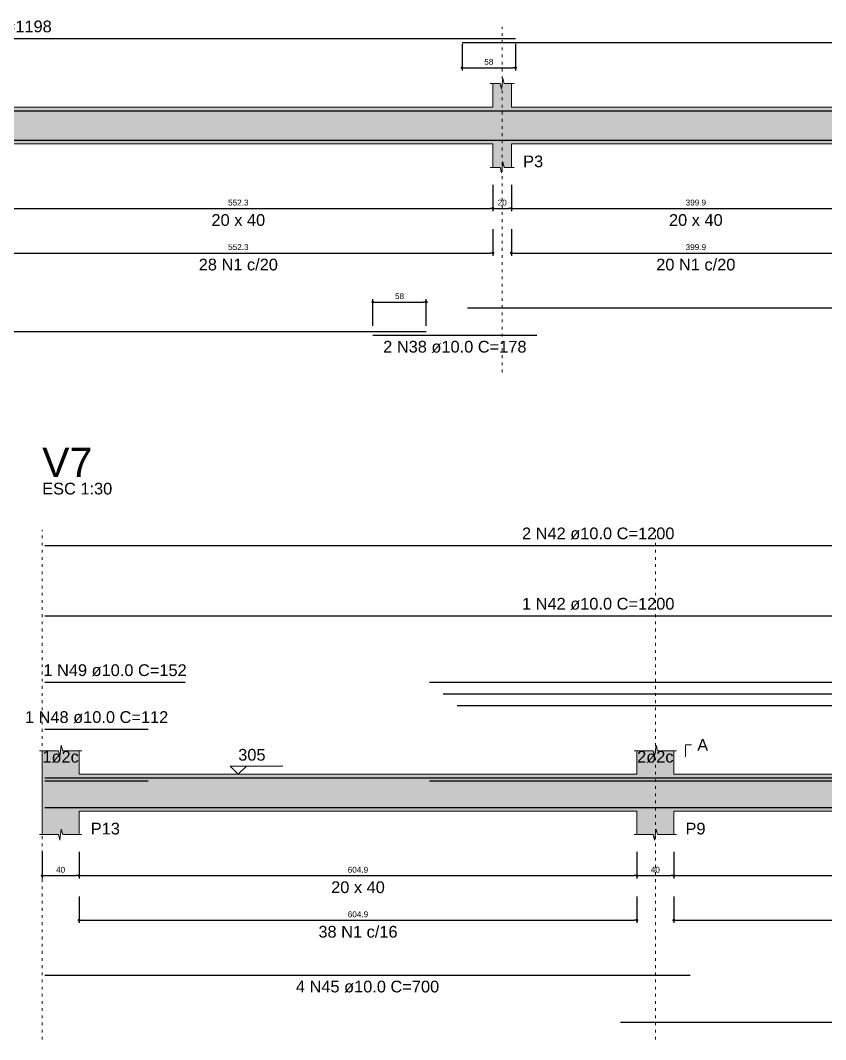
# Model space of a CAD drawing. Header units: millimetres. Extents: x 180 to 11148, y -1598 to 1045.
# Drawn here: x 1847.39 to 1876.5, y 3.89 to 40.71 of the extents above; entities that cross this region are included whole.
import ezdxf

# ---------------------------------------------------------------- set-up
doc = ezdxf.new("R2010")
doc.units = ezdxf.units.MM
doc.header["$MEASUREMENT"] = 0
doc.linetypes.add('DOT2', pattern=[3.175, 0, -3.175])
for name, color, linetype, lineweight in [('Descrição da armadura', 7, 'Continuous', 5), ('DT-Barras na forma', 2, 'Continuous', 30), ('DT-Barras rebatidas', 2, 'Continuous', 30), ('DT-Cotas', 9, 'Continuous', 5), ('DT-Forma', 5, 'Continuous', 5), ('DT-Hachura forma vigas', 252, 'Continuous', 5), ('DT-Pontilhado', 9, 'DOT2', 5), ('DT-Textos', 7, 'Continuous', 5), ('DT-Título', 3, 'Continuous', 20)]:
    doc.layers.add(name, color=color, linetype=linetype, lineweight=lineweight)
doc.styles.add('Arial', font='arial.ttf')
doc.dimstyles.new('UM_30.000000', dxfattribs={"dimtxt": 0.18, "dimasz": 0.1, "dimexe": 0.1, "dimexo": 0.2, "dimgap": 0, "dimtad": 1, "dimtih": 1, "dimtoh": 1, "dimdec": 1, "dimlfac": 30, "dimzin": 0, "dimdsep": 46, "dimtxsty": 'Standard', "dimcen": 0.09, "dimdle": 0.1, "dimadec": 1, "dimazin": 2, "dimtfac": 1, "dimtdec": 4, "dimtofl": 0, "dimtmove": 0, "dimatfit": 3, "dimfxl": 1, "dimtolj": 1, "dimarcsym": 0})

# ---------------------------------------------------------------- blocks, each defined once
blk = doc.blocks.new('_Dot')
at = {"color": 0, "linetype": 'ByBlock', "lineweight": -2}
blk.add_line((-0.5, 0), (-1, 0), dxfattribs=at)
at = {"color": 0, "linetype": 'ByBlock', "const_width": 0.5}
blk.add_lwpolyline([(-0.25, 0, 1), (0.25, 0, 1)], format="xyb", close=True, dxfattribs=at)
blk = doc.blocks.new('*D596')
at = {"layer": 'Defpoints', "color": 0, "transparency": 16777216}
for p in [(1846.065, 34.976), (1864.476, 34.976), (1864.476, 33.917)]:
    blk.add_point(p, dxfattribs=at)
at = {"layer": 'DT-Cotas', "color": 0, "lineweight": -2, "transparency": 16777216}
for p, q in [((1846.065, 34.776), (1846.065, 33.817)), ((1864.476, 34.776), (1864.476, 33.817)), ((1846.165, 33.917), (1864.376, 33.917))]:
    blk.add_line(p, q, dxfattribs=at)
at = {"layer": 'DT-Cotas', "color": 0, "lineweight": -2, "transparency": 16777216, "xscale": 0.1000000014901161, "yscale": 0.1000000014901161, "zscale": 0.1000000014901161, "rotation": 180}
blk.add_blockref('_Dot', (1846.065, 33.917), dxfattribs=at)
at = {"layer": 'DT-Cotas', "color": 0, "lineweight": -2, "transparency": 16777216, "xscale": 0.1000000014901161, "yscale": 0.1000000014901161, "zscale": 0.1000000014901161}
blk.add_blockref('_Dot', (1864.476, 33.917), dxfattribs=at)
at = {"layer": 'DT-Cotas', "transparency": 16777216, "insert": (1855.271, 34.129), "char_height": 0.2118, "attachment_point": 5, "rotation": 0.0057, "style": 'Arial'}
blk.add_mtext('\\A1;552.3', dxfattribs=at)
blk = doc.blocks.new('*D597')
at = {"layer": 'Defpoints', "color": 0, "transparency": 16777216}
for p in [(1864.476, 34.976), (1865.143, 34.976), (1865.143, 33.917)]:
    blk.add_point(p, dxfattribs=at)
at = {"layer": 'DT-Cotas', "color": 0, "lineweight": -2, "transparency": 16777216}
for p, q in [((1864.476, 34.776), (1864.476, 33.817)), ((1865.143, 34.776), (1865.143, 33.817)), ((1864.576, 33.917), (1865.043, 33.917))]:
    blk.add_line(p, q, dxfattribs=at)
at = {"layer": 'DT-Cotas', "color": 0, "lineweight": -2, "transparency": 16777216, "xscale": 0.1000000014901161, "yscale": 0.1000000014901161, "zscale": 0.1000000014901161, "rotation": 180}
blk.add_blockref('_Dot', (1864.476, 33.917), dxfattribs=at)
at = {"layer": 'DT-Cotas', "color": 0, "lineweight": -2, "transparency": 16777216, "xscale": 0.1000000014901161, "yscale": 0.1000000014901161, "zscale": 0.1000000014901161}
blk.add_blockref('_Dot', (1865.143, 33.917), dxfattribs=at)
at = {"layer": 'DT-Cotas', "transparency": 16777216, "insert": (1864.81, 34.129), "char_height": 0.2118, "attachment_point": 5, "rotation": 0.0057, "style": 'Arial'}
blk.add_mtext('\\A1;20', dxfattribs=at)
blk = doc.blocks.new('*D598')
at = {"layer": 'Defpoints', "color": 0, "transparency": 16777216}
for p in [(1865.143, 34.976), (1878.474, 34.976), (1878.474, 33.917)]:
    blk.add_point(p, dxfattribs=at)
at = {"layer": 'DT-Cotas', "color": 0, "lineweight": -2, "transparency": 16777216}
for p, q in [((1865.143, 34.776), (1865.143, 33.817)), ((1878.474, 34.776), (1878.474, 33.817)), ((1865.243, 33.917), (1878.374, 33.917))]:
    blk.add_line(p, q, dxfattribs=at)
at = {"layer": 'DT-Cotas', "color": 0, "lineweight": -2, "transparency": 16777216, "xscale": 0.1000000014901161, "yscale": 0.1000000014901161, "zscale": 0.1000000014901161, "rotation": 180}
blk.add_blockref('_Dot', (1865.143, 33.917), dxfattribs=at)
at = {"layer": 'DT-Cotas', "color": 0, "lineweight": -2, "transparency": 16777216, "xscale": 0.1000000014901161, "yscale": 0.1000000014901161, "zscale": 0.1000000014901161}
blk.add_blockref('_Dot', (1878.474, 33.917), dxfattribs=at)
at = {"layer": 'DT-Cotas', "transparency": 16777216, "insert": (1871.809, 34.129), "char_height": 0.2118, "attachment_point": 5, "rotation": 0.0057, "style": 'Arial'}
blk.add_mtext('\\A1;399.9', dxfattribs=at)
blk = doc.blocks.new('*D605')
at = {"layer": 'Defpoints', "color": 0, "transparency": 16777216}
for p in [(1846.065, 33.366), (1864.476, 33.366), (1864.476, 32.307)]:
    blk.add_point(p, dxfattribs=at)
at = {"layer": 'DT-Cotas', "color": 0, "lineweight": -2, "transparency": 16777216}
for p, q in [((1846.065, 33.166), (1846.065, 32.207)), ((1864.476, 33.166), (1864.476, 32.207)), ((1846.165, 32.307), (1864.376, 32.307))]:
    blk.add_line(p, q, dxfattribs=at)
at = {"layer": 'DT-Cotas', "color": 0, "lineweight": -2, "transparency": 16777216, "xscale": 0.1000000014901161, "yscale": 0.1000000014901161, "zscale": 0.1000000014901161, "rotation": 180}
blk.add_blockref('_Dot', (1846.065, 32.307), dxfattribs=at)
at = {"layer": 'DT-Cotas', "color": 0, "lineweight": -2, "transparency": 16777216, "xscale": 0.1000000014901161, "yscale": 0.1000000014901161, "zscale": 0.1000000014901161}
blk.add_blockref('_Dot', (1864.476, 32.307), dxfattribs=at)
at = {"layer": 'DT-Cotas', "transparency": 16777216, "insert": (1855.271, 32.519), "char_height": 0.2118, "attachment_point": 5, "rotation": 0.0057, "style": 'Arial'}
blk.add_mtext('\\A1;552.3', dxfattribs=at)
blk = doc.blocks.new('*D606')
at = {"layer": 'Defpoints', "color": 0, "transparency": 16777216}
for p in [(1865.143, 33.366), (1878.474, 33.366), (1878.474, 32.307)]:
    blk.add_point(p, dxfattribs=at)
at = {"layer": 'DT-Cotas', "color": 0, "lineweight": -2, "transparency": 16777216}
for p, q in [((1865.143, 33.166), (1865.143, 32.207)), ((1878.474, 33.166), (1878.474, 32.207)), ((1865.243, 32.307), (1878.374, 32.307))]:
    blk.add_line(p, q, dxfattribs=at)
at = {"layer": 'DT-Cotas', "color": 0, "lineweight": -2, "transparency": 16777216, "xscale": 0.1000000014901161, "yscale": 0.1000000014901161, "zscale": 0.1000000014901161, "rotation": 180}
blk.add_blockref('_Dot', (1865.143, 32.307), dxfattribs=at)
at = {"layer": 'DT-Cotas', "color": 0, "lineweight": -2, "transparency": 16777216, "xscale": 0.1000000014901161, "yscale": 0.1000000014901161, "zscale": 0.1000000014901161}
blk.add_blockref('_Dot', (1878.474, 32.307), dxfattribs=at)
at = {"layer": 'DT-Cotas', "transparency": 16777216, "insert": (1871.809, 32.519), "char_height": 0.2118, "attachment_point": 5, "rotation": 0.0057, "style": 'Arial'}
blk.add_mtext('\\A1;399.9', dxfattribs=at)
blk = doc.blocks.new('*D609')
at = {"layer": 'Defpoints', "color": 0, "transparency": 16777216}
for p in [(1862.065, 30.534), (1860.132, 29.475), (1862.065, 29.475)]:
    blk.add_point(p, dxfattribs=at)
at = {"layer": 'DT-Cotas', "color": 0, "lineweight": -2, "transparency": 16777216}
for p, q in [((1860.132, 29.675), (1860.132, 30.634)), ((1862.065, 29.675), (1862.065, 30.634)), ((1860.232, 30.534), (1861.965, 30.534))]:
    blk.add_line(p, q, dxfattribs=at)
at = {"layer": 'DT-Cotas', "color": 0, "lineweight": -2, "transparency": 16777216, "xscale": 0.1000000014901161, "yscale": 0.1000000014901161, "zscale": 0.1000000014901161, "rotation": 180}
blk.add_blockref('_Dot', (1860.132, 30.534), dxfattribs=at)
at = {"layer": 'DT-Cotas', "color": 0, "lineweight": -2, "transparency": 16777216, "xscale": 0.1000000014901161, "yscale": 0.1000000014901161, "zscale": 0.1000000014901161}
blk.add_blockref('_Dot', (1862.065, 30.534), dxfattribs=at)
at = {"layer": 'DT-Cotas', "transparency": 16777216, "insert": (1861.099, 30.746), "char_height": 0.2118, "attachment_point": 5, "rotation": 0.0057, "style": 'Arial'}
blk.add_mtext('\\A1;58', dxfattribs=at)
blk = doc.blocks.new('*D610')
at = {"layer": 'Defpoints', "color": 0, "transparency": 16777216}
for p in [(1863.359, 40.059), (1865.292, 40.059), (1865.292, 39)]:
    blk.add_point(p, dxfattribs=at)
at = {"layer": 'DT-Cotas', "color": 0, "lineweight": -2, "transparency": 16777216}
for p, q in [((1863.359, 39.859), (1863.359, 38.9)), ((1865.292, 39.859), (1865.292, 38.9)), ((1863.459, 39), (1865.192, 39))]:
    blk.add_line(p, q, dxfattribs=at)
at = {"layer": 'DT-Cotas', "color": 0, "lineweight": -2, "transparency": 16777216, "xscale": 0.1000000014901161, "yscale": 0.1000000014901161, "zscale": 0.1000000014901161, "rotation": 180}
blk.add_blockref('_Dot', (1863.359, 39), dxfattribs=at)
at = {"layer": 'DT-Cotas', "color": 0, "lineweight": -2, "transparency": 16777216, "xscale": 0.1000000014901161, "yscale": 0.1000000014901161, "zscale": 0.1000000014901161}
blk.add_blockref('_Dot', (1865.292, 39), dxfattribs=at)
at = {"layer": 'DT-Cotas', "transparency": 16777216, "insert": (1864.326, 39.212), "char_height": 0.2118, "attachment_point": 5, "rotation": 0.0057, "style": 'Arial'}
blk.add_mtext('\\A1;58', dxfattribs=at)
blk = doc.blocks.new('*D657')
at = {"layer": 'Defpoints', "color": 0, "transparency": 16777216}
for p in [(1848.181, 10.869), (1849.514, 10.869), (1849.514, 9.81)]:
    blk.add_point(p, dxfattribs=at)
at = {"layer": 'DT-Cotas', "color": 0, "lineweight": -2, "transparency": 16777216}
for p, q in [((1848.181, 10.669), (1848.181, 9.71)), ((1849.514, 10.669), (1849.514, 9.71)), ((1848.281, 9.81), (1849.414, 9.81))]:
    blk.add_line(p, q, dxfattribs=at)
at = {"layer": 'DT-Cotas', "color": 0, "lineweight": -2, "transparency": 16777216, "xscale": 0.1000000014901161, "yscale": 0.1000000014901161, "zscale": 0.1000000014901161, "rotation": 180}
blk.add_blockref('_Dot', (1848.181, 9.81), dxfattribs=at)
at = {"layer": 'DT-Cotas', "color": 0, "lineweight": -2, "transparency": 16777216, "xscale": 0.1000000014901161, "yscale": 0.1000000014901161, "zscale": 0.1000000014901161}
blk.add_blockref('_Dot', (1849.514, 9.81), dxfattribs=at)
at = {"layer": 'DT-Cotas', "transparency": 16777216, "insert": (1848.848, 10.022), "char_height": 0.2118, "attachment_point": 5, "rotation": 0.0057, "style": 'Arial'}
blk.add_mtext('\\A1;40', dxfattribs=at)
blk = doc.blocks.new('*D658')
at = {"layer": 'Defpoints', "color": 0, "transparency": 16777216}
for p in [(1849.514, 10.869), (1869.679, 10.869), (1869.679, 9.81)]:
    blk.add_point(p, dxfattribs=at)
at = {"layer": 'DT-Cotas', "color": 0, "lineweight": -2, "transparency": 16777216}
for p, q in [((1849.514, 10.669), (1849.514, 9.71)), ((1869.679, 10.669), (1869.679, 9.71)), ((1849.614, 9.81), (1869.579, 9.81))]:
    blk.add_line(p, q, dxfattribs=at)
at = {"layer": 'DT-Cotas', "color": 0, "lineweight": -2, "transparency": 16777216, "xscale": 0.1000000014901161, "yscale": 0.1000000014901161, "zscale": 0.1000000014901161, "rotation": 180}
blk.add_blockref('_Dot', (1849.514, 9.81), dxfattribs=at)
at = {"layer": 'DT-Cotas', "color": 0, "lineweight": -2, "transparency": 16777216, "xscale": 0.1000000014901161, "yscale": 0.1000000014901161, "zscale": 0.1000000014901161}
blk.add_blockref('_Dot', (1869.679, 9.81), dxfattribs=at)
at = {"layer": 'DT-Cotas', "transparency": 16777216, "insert": (1859.596, 10.022), "char_height": 0.2118, "attachment_point": 5, "rotation": 0.0057, "style": 'Arial'}
blk.add_mtext('\\A1;604.9', dxfattribs=at)
blk = doc.blocks.new('*D659')
at = {"layer": 'Defpoints', "color": 0, "transparency": 16777216}
for p in [(1869.679, 10.869), (1871.012, 10.869), (1871.012, 9.81)]:
    blk.add_point(p, dxfattribs=at)
at = {"layer": 'DT-Cotas', "color": 0, "lineweight": -2, "transparency": 16777216}
for p, q in [((1869.679, 10.669), (1869.679, 9.71)), ((1871.012, 10.669), (1871.012, 9.71)), ((1869.779, 9.81), (1870.912, 9.81))]:
    blk.add_line(p, q, dxfattribs=at)
at = {"layer": 'DT-Cotas', "color": 0, "lineweight": -2, "transparency": 16777216, "xscale": 0.1000000014901161, "yscale": 0.1000000014901161, "zscale": 0.1000000014901161, "rotation": 180}
blk.add_blockref('_Dot', (1869.679, 9.81), dxfattribs=at)
at = {"layer": 'DT-Cotas', "color": 0, "lineweight": -2, "transparency": 16777216, "xscale": 0.1000000014901161, "yscale": 0.1000000014901161, "zscale": 0.1000000014901161}
blk.add_blockref('_Dot', (1871.012, 9.81), dxfattribs=at)
at = {"layer": 'DT-Cotas', "transparency": 16777216, "insert": (1870.345, 10.022), "char_height": 0.2118, "attachment_point": 5, "rotation": 0.0057, "style": 'Arial'}
blk.add_mtext('\\A1;40', dxfattribs=at)
blk = doc.blocks.new('*D660')
at = {"layer": 'Defpoints', "color": 0, "transparency": 16777216}
for p in [(1871.012, 10.869), (1891.339, 10.869), (1891.339, 9.81)]:
    blk.add_point(p, dxfattribs=at)
at = {"layer": 'DT-Cotas', "color": 0, "lineweight": -2, "transparency": 16777216}
for p, q in [((1871.012, 10.669), (1871.012, 9.71)), ((1891.339, 10.669), (1891.339, 9.71)), ((1871.112, 9.81), (1891.239, 9.81))]:
    blk.add_line(p, q, dxfattribs=at)
at = {"layer": 'DT-Cotas', "color": 0, "lineweight": -2, "transparency": 16777216, "xscale": 0.1000000014901161, "yscale": 0.1000000014901161, "zscale": 0.1000000014901161, "rotation": 180}
blk.add_blockref('_Dot', (1871.012, 9.81), dxfattribs=at)
at = {"layer": 'DT-Cotas', "color": 0, "lineweight": -2, "transparency": 16777216, "xscale": 0.1000000014901161, "yscale": 0.1000000014901161, "zscale": 0.1000000014901161}
blk.add_blockref('_Dot', (1891.339, 9.81), dxfattribs=at)
at = {"layer": 'DT-Cotas', "transparency": 16777216, "insert": (1881.175, 10.022), "char_height": 0.2118, "attachment_point": 5, "rotation": 0.0057, "style": 'Arial'}
blk.add_mtext('\\A1;609.8', dxfattribs=at)
blk = doc.blocks.new('*D664')
at = {"layer": 'Defpoints', "color": 0, "transparency": 16777216}
for p in [(1849.514, 9.26), (1869.679, 9.26), (1869.679, 8.201)]:
    blk.add_point(p, dxfattribs=at)
at = {"layer": 'DT-Cotas', "color": 0, "lineweight": -2, "transparency": 16777216}
for p, q in [((1849.514, 9.06), (1849.514, 8.101)), ((1869.679, 9.06), (1869.679, 8.101)), ((1849.614, 8.201), (1869.579, 8.201))]:
    blk.add_line(p, q, dxfattribs=at)
at = {"layer": 'DT-Cotas', "color": 0, "lineweight": -2, "transparency": 16777216, "xscale": 0.1000000014901161, "yscale": 0.1000000014901161, "zscale": 0.1000000014901161, "rotation": 180}
blk.add_blockref('_Dot', (1849.514, 8.201), dxfattribs=at)
at = {"layer": 'DT-Cotas', "color": 0, "lineweight": -2, "transparency": 16777216, "xscale": 0.1000000014901161, "yscale": 0.1000000014901161, "zscale": 0.1000000014901161}
blk.add_blockref('_Dot', (1869.679, 8.201), dxfattribs=at)
at = {"layer": 'DT-Cotas', "transparency": 16777216, "insert": (1859.596, 8.412), "char_height": 0.2118, "attachment_point": 5, "rotation": 0.0057, "style": 'Arial'}
blk.add_mtext('\\A1;604.9', dxfattribs=at)
blk = doc.blocks.new('*D665')
at = {"layer": 'Defpoints', "color": 0, "transparency": 16777216}
for p in [(1871.012, 9.26), (1891.339, 9.26), (1891.339, 8.201)]:
    blk.add_point(p, dxfattribs=at)
at = {"layer": 'DT-Cotas', "color": 0, "lineweight": -2, "transparency": 16777216}
for p, q in [((1871.012, 9.06), (1871.012, 8.101)), ((1891.339, 9.06), (1891.339, 8.101)), ((1871.112, 8.201), (1891.239, 8.201))]:
    blk.add_line(p, q, dxfattribs=at)
at = {"layer": 'DT-Cotas', "color": 0, "lineweight": -2, "transparency": 16777216, "xscale": 0.1000000014901161, "yscale": 0.1000000014901161, "zscale": 0.1000000014901161, "rotation": 180}
blk.add_blockref('_Dot', (1871.012, 8.201), dxfattribs=at)
at = {"layer": 'DT-Cotas', "color": 0, "lineweight": -2, "transparency": 16777216, "xscale": 0.1000000014901161, "yscale": 0.1000000014901161, "zscale": 0.1000000014901161}
blk.add_blockref('_Dot', (1891.339, 8.201), dxfattribs=at)
at = {"layer": 'DT-Cotas', "transparency": 16777216, "insert": (1881.175, 8.412), "char_height": 0.2118, "attachment_point": 5, "rotation": 0.0057, "style": 'Arial'}
blk.add_mtext('\\A1;609.8', dxfattribs=at)

msp = doc.modelspace()

# ---------------------------------------------------------------- hatches: boundary and pattern name
at = {"layer": 'DT-Hachura forma vigas', "linetype": 'Continuous'}
for points in [[(1917.1517, 35.3993), (1917.1517, 36.2467), (1917.1517, 37.58), (1917.1517, 38.4273), (1916.8934, 38.4273), (1916.8434, 38.6273), (1916.7934, 38.2273), (1916.7434, 38.4273), (1916.485, 38.4273), (1916.485, 37.58), (1898.0634, 37.58), (1898.0634, 38.4273), (1897.805, 38.4273), (1897.755, 38.6273), (1897.705, 38.2273), (1897.655, 38.4273), (1897.3967, 38.4273), (1897.3967, 37.58), (1879.141, 37.58), (1879.141, 38.4273), (1878.8827, 38.4273), (1878.8327, 38.6273), (1878.7827, 38.2273), (1878.7327, 38.4273), (1878.4744, 38.4273), (1878.4744, 37.58), (1865.143, 37.58), (1865.143, 38.4273), (1864.8847, 38.4273), (1864.8347, 38.6273), (1864.7847, 38.2273), (1864.7347, 38.4273), (1864.4764, 38.4273), (1864.4764, 37.58), (1846.0654, 37.58), (1846.0654, 38.4273), (1845.807, 38.4273), (1845.757, 38.6273), (1845.707, 38.2273), (1845.657, 38.4273), (1845.3987, 38.4273), (1845.3987, 37.58), (1826.8184, 37.58), (1826.8184, 38.4273), (1826.56, 38.4273), (1826.51, 38.6273), (1826.46, 38.2273), (1826.41, 38.4273), (1826.1517, 38.4273), (1826.1517, 37.58), (1826.1517, 36.2467), (1826.1517, 35.3993), (1826.41, 35.3993), (1826.46, 35.1993), (1826.51, 35.5993), (1826.56, 35.3993), (1826.8184, 35.3993), (1826.8184, 36.2467), (1845.3987, 36.2467), (1845.3987, 35.3993), (1845.657, 35.3993), (1845.707, 35.1993), (1845.757, 35.5993), (1845.807, 35.3993), (1846.0654, 35.3993), (1846.0654, 36.2467), (1864.4764, 36.2467), (1864.4764, 35.3993), (1864.7347, 35.3993), (1864.7847, 35.1993), (1864.8347, 35.5993), (1864.8847, 35.3993), (1865.143, 35.3993), (1865.143, 36.2467), (1878.4744, 36.2467), (1878.4744, 35.3993), (1878.7327, 35.3993), (1878.7827, 35.1993), (1878.8327, 35.5993), (1878.8827, 35.3993), (1879.141, 35.3993), (1879.141, 36.2467), (1897.3967, 36.2467), (1897.3967, 35.3993), (1897.655, 35.3993), (1897.705, 35.1993), (1897.755, 35.5993), (1897.805, 35.3993), (1898.0634, 35.3993), (1898.0634, 36.2467), (1916.485, 36.2467), (1916.485, 35.3993), (1916.7434, 35.3993), (1916.7934, 35.1993), (1916.8434, 35.5993), (1916.8934, 35.3993), (1917.1517, 35.3993)], [(1914.1767, 11.2927), (1914.1767, 12.14), (1914.1767, 13.4733), (1914.1767, 14.3207), (1913.585, 14.3207), (1913.535, 14.5207), (1913.485, 14.1207), (1913.435, 14.3207), (1912.8433, 14.3207), (1912.8433, 13.4733), (1892.672, 13.4733), (1892.672, 14.3207), (1892.0803, 14.3207), (1892.0303, 14.5207), (1891.9803, 14.1207), (1891.9303, 14.3207), (1891.3387, 14.3207), (1891.3387, 13.4733), (1871.012, 13.4733), (1871.012, 14.3207), (1870.4203, 14.3207), (1870.3703, 14.5207), (1870.3203, 14.1207), (1870.2703, 14.3207), (1869.6787, 14.3207), (1869.6787, 13.4733), (1849.5143, 13.4733), (1849.5143, 14.3207), (1848.9227, 14.3207), (1848.8727, 14.5207), (1848.8227, 14.1207), (1848.7727, 14.3207), (1848.181, 14.3207), (1848.181, 13.4733), (1848.181, 12.14), (1848.181, 11.2927), (1848.7727, 11.2927), (1848.8227, 11.0927), (1848.8727, 11.4927), (1848.9227, 11.2927), (1849.5143, 11.2927), (1849.5143, 12.14), (1869.6787, 12.14), (1869.6787, 11.2927), (1870.2703, 11.2927), (1870.3203, 11.0927), (1870.3703, 11.4927), (1870.4203, 11.2927), (1871.012, 11.2927), (1871.012, 12.14), (1891.3387, 12.14), (1891.3387, 11.2927), (1891.9303, 11.2927), (1891.9803, 11.0927), (1892.0303, 11.4927), (1892.0803, 11.2927), (1892.672, 11.2927), (1892.672, 12.14), (1912.8433, 12.14), (1912.8433, 11.2927), (1913.435, 11.2927), (1913.485, 11.0927), (1913.535, 11.4927), (1913.585, 11.2927), (1914.1767, 11.2927)]]:
    msp.add_hatch(color=256, dxfattribs=at).paths.add_polyline_path(points)

# ---------------------------------------------------------------- linework, layer by layer
at = {"layer": 'DT-Barras na forma'}
for points in [[(1826.2517, 36.4874), (1826.2517, 37.4467), (1865.2925, 37.4467)], [(1863.3591, 37.4467), (1903.3591, 37.4467)], [(1826.2517, 36.78), (1826.2517, 36.38), (1862.0653, 36.38)], [(1860.132, 36.38), (1866.0653, 36.38)], [(1863.5541, 36.38), (1897.73, 36.38)], [(1848.281, 13.34), (1853.3477, 13.34)], [(1848.281, 13.34), (1888.281, 13.34)], [(1848.281, 13.34), (1888.281, 13.34)], [(1863.1787, 13.34), (1900.672, 13.34)], [(1848.281, 13.24), (1852.0143, 13.24)], [(1862.1787, 13.24), (1899.672, 13.24)], [(1862.6787, 13.24), (1900.172, 13.24)], [(1848.281, 12.2733), (1871.6009, 12.2733)], [(1869.0897, 12.2733), (1893.2609, 12.2733)]]:
    msp.add_lwpolyline(points, dxfattribs=at)
at = {"layer": 'DT-Barras rebatidas'}
for p, q in [((1826.2517, 40.0589), (1865.2925, 40.0589)), ((1863.3591, 39.9177), (1903.3591, 39.9177)), ((1863.5541, 30.3225), (1897.73, 30.3225)), ((1826.2517, 29.4753), (1862.0653, 29.4753)), ((1860.132, 29.3341), (1866.0653, 29.3341)), ((1848.281, 21.7414), (1888.281, 21.7414)), ((1848.281, 19.1998), (1888.281, 19.1998)), ((1848.281, 16.7994), (1853.3477, 16.7994)), ((1862.1787, 16.7994), (1899.672, 16.7994)), ((1848.281, 15.105), (1852.0143, 15.105)), ((1848.281, 6.2158), (1871.6009, 6.2158)), ((1869.0897, 4.5214), (1893.2609, 4.5214))]:
    msp.add_line(p, q, dxfattribs=at)
for points in [[(1862.6787, 16.3758), (1900.172, 16.3758)], [(1863.1787, 15.9522), (1900.672, 15.9522)]]:
    msp.add_lwpolyline(points, dxfattribs=at)
at = {"layer": 'DT-Forma'}
for p, q in [((1864.3764, 38.4272), (1864.7347, 38.4272)), ((1864.4764, 37.58), (1864.4764, 38.4272)), ((1864.7347, 38.4272), (1864.7847, 38.2272)), ((1864.7847, 38.2272), (1864.8347, 38.6272)), ((1864.8347, 38.6272), (1864.8847, 38.4272)), ((1864.8847, 38.4272), (1865.243, 38.4272)), ((1865.143, 38.4272), (1865.143, 37.58)), ((1846.0654, 37.58), (1864.4764, 37.58)), ((1865.143, 37.58), (1878.4744, 37.58)), ((1846.0654, 36.2467), (1864.4764, 36.2467)), ((1864.4764, 36.2467), (1864.4764, 35.3995)), ((1865.143, 35.3995), (1865.143, 36.2467)), ((1865.143, 36.2467), (1878.4744, 36.2467)), ((1864.3764, 35.3995), (1864.7347, 35.3995)), ((1864.7347, 35.3995), (1864.7847, 35.1995)), ((1864.7847, 35.1995), (1864.8347, 35.5995)), ((1864.8347, 35.5995), (1864.8847, 35.3995)), ((1864.8847, 35.3995), (1865.243, 35.3995)), ((1848.8227, 14.1205), (1848.8727, 14.5205)), ((1848.8727, 14.5205), (1848.9227, 14.3205)), ((1870.3203, 14.1205), (1870.3703, 14.5205)), ((1870.3703, 14.5205), (1870.4203, 14.3205)), ((1848.081, 14.3205), (1848.7727, 14.3205)), ((1848.181, 13.4733), (1848.181, 14.3205)), ((1848.7727, 14.3205), (1848.8227, 14.1205)), ((1848.9227, 14.3205), (1849.6143, 14.3205)), ((1849.5143, 14.3205), (1849.5143, 13.4733)), ((1869.5787, 14.3205), (1870.2703, 14.3205)), ((1869.6787, 13.4733), (1869.6787, 14.3205)), ((1870.2703, 14.3205), (1870.3203, 14.1205)), ((1870.4203, 14.3205), (1871.112, 14.3205)), ((1871.012, 14.3205), (1871.012, 13.4733)), ((1849.5143, 13.4733), (1869.6787, 13.4733)), ((1871.012, 13.4733), (1891.3387, 13.4733)), ((1848.181, 12.14), (1848.181, 11.2928)), ((1849.5143, 11.2928), (1849.5143, 12.14)), ((1849.5143, 12.14), (1869.6787, 12.14)), ((1869.6787, 12.14), (1869.6787, 11.2928)), ((1871.012, 11.2928), (1871.012, 12.14)), ((1871.012, 12.14), (1891.3387, 12.14)), ((1848.8227, 11.0928), (1848.8727, 11.4928)), ((1848.8727, 11.4928), (1848.9227, 11.2928)), ((1870.3203, 11.0928), (1870.3703, 11.4928)), ((1870.3703, 11.4928), (1870.4203, 11.2928)), ((1848.081, 11.2928), (1848.7727, 11.2928)), ((1848.7727, 11.2928), (1848.8227, 11.0928)), ((1848.9227, 11.2928), (1849.6143, 11.2928)), ((1869.5787, 11.2928), (1870.2703, 11.2928)), ((1870.2703, 11.2928), (1870.3203, 11.0928)), ((1870.4203, 11.2928), (1871.112, 11.2928))]:
    msp.add_line(p, q, dxfattribs=at)
at = {"layer": 'DT-Forma', "linetype": 'Continuous'}
msp.add_line((1848.181, 12.14), (1848.181, 13.4733), dxfattribs=at)
at = {"layer": 'DT-Pontilhado', "ltscale": 0.05}
for p, q in [((1864.8097, 27.9927), (1864.8097, 40.4825)), ((1848.181, 3.886), (1848.181, 22.3062)), ((1870.3453, 3.886), (1870.3453, 22.3062))]:
    msp.add_line(p, q, dxfattribs=at)
at = {"layer": 'DT-Textos'}
for points in [[(1871.4356, 14.1087), (1871.4356, 14.5323), (1871.6474, 14.5323)], [(1855.5636, 13.7698), (1855.2671, 13.4733), (1854.9706, 13.7698), (1856.8768, 13.7698)]]:
    msp.add_lwpolyline(points, dxfattribs=at)

# ---------------------------------------------------------------- texts
at = {"layer": 'Descrição da armadura', "linetype": 'Continuous', "char_height": 0.4236, "attachment_point": 8, "line_spacing_factor": 0.798, "style": 'Arial'}
for s, insert, width in [('2 N41 ø10.0 C=1198', (1845.7721, 40.2707), 11.049211), ('28 N1 c/20', (1855.2709, 31.6718), 5.738683), ('20 N1 c/20', (1871.8087, 31.6718), 5.738683), ('2 N38 ø10.0 C=178', (1863.0986, 28.6987), 10.389305), ('2 N42 ø10.0 C=1200', (1868.281, 21.9532), 11.049211), ('1 N42 ø10.0 C=1200', (1868.281, 19.4116), 11.049211), ('1 N49 ø10.0 C=152', (1850.8143, 17.0112), 10.389305), ('1 N48 ø10.0 C=112', (1850.1477, 15.3168), 10.389305), ('38 N1 c/16', (1859.5965, 7.5651), 5.738683), ('4 N45 ø10.0 C=700', (1859.941, 5.5804), 10.389305)]:
    msp.add_mtext(s, dxfattribs=dict(at, insert=insert, width=width))
at = {"layer": 'DT-Textos', "char_height": 0.4236, "line_spacing_factor": 0.798, "style": 'Arial'}
for s, insert, width, attachment_point in [('P3', (1865.5666, 35.3995), 1.351658, 7), ('20 x 40', (1855.2709, 33.2815), 3.624925, 8), ('20 x 40', (1871.8087, 33.2815), 3.624925, 8), ('ESC 1:30', (1848.181, 23.577), 4.729993, 7), ('A', (1871.8592, 14.3205), 0.737072, 7), ('305', (1855.2671, 13.9605), 1.843758, 7), ('1ø2c ', (1848.8477, 13.8828), 2.763749, 8), ('2ø2c ', (1870.3453, 13.8828), 2.763749, 8), ('P13', (1849.9379, 11.2928), 1.966244, 7), ('P9', (1871.4356, 11.2928), 1.351658, 7), ('20 x 40', (1859.5965, 9.1748), 3.624925, 8)]:
    msp.add_mtext(s, dxfattribs=dict(at, insert=insert, width=width, attachment_point=attachment_point))
at = {"layer": 'DT-Título', "insert": (1848.181, 24.2124), "char_height": 1.059, "width": 3.604421, "attachment_point": 7, "line_spacing_factor": 0.798, "style": 'Arial'}
msp.add_mtext('V7', dxfattribs=at)

# ---------------------------------------------------------------- dimensions: what is measured, and where the dimension line sits
at = {"layer": 'DT-Cotas'}
for base, p1, p2, picture, middle in [((1865.2925, 38.9999), (1863.3591, 40.0589), (1865.2925, 40.0589), '*D610', (1864.3258, 39.2117)), ((1864.4764, 33.9169), (1846.0654, 34.9759), (1864.4764, 34.9759), '*D596', (1855.2709, 34.1287)), ((1865.143, 33.9169), (1864.4764, 34.9759), (1865.143, 34.9759), '*D597', (1864.8097, 34.1287)), ((1878.4744, 33.9169), (1865.143, 34.9759), (1878.4744, 34.9759), '*D598', (1871.8087, 34.1287)), ((1864.4764, 32.3072), (1846.0654, 33.3662), (1864.4764, 33.3662), '*D605', (1855.2709, 32.519)), ((1878.4744, 32.3072), (1865.143, 33.3662), (1878.4744, 33.3662), '*D606', (1871.8087, 32.519)), ((1862.0653, 30.5343), (1860.132, 29.4753), (1862.0653, 29.4753), '*D609', (1861.0986, 30.7461)), ((1849.5143, 9.8102), (1848.181, 10.8692), (1849.5143, 10.8692), '*D657', (1848.8477, 10.022)), ((1869.6787, 9.8102), (1849.5143, 10.8692), (1869.6787, 10.8692), '*D658', (1859.5965, 10.022)), ((1871.012, 9.8102), (1869.6787, 10.8692), (1871.012, 10.8692), '*D659', (1870.3453, 10.022)), ((1891.3387, 9.8102), (1871.012, 10.8692), (1891.3387, 10.8692), '*D660', (1881.1753, 10.022)), ((1869.6787, 8.2005), (1849.5143, 9.2595), (1869.6787, 9.2595), '*D664', (1859.5965, 8.4123)), ((1891.3387, 8.2005), (1871.012, 9.2595), (1891.3387, 9.2595), '*D665', (1881.1753, 8.4123))]:
    dim = msp.add_linear_dim(base=base, p1=p1, p2=p2, dimstyle='UM_30.000000', override={"dimtxt": 0.2118, "dimasz": 0.1, "dimexe": 0.1, "dimexo": 0.2, "dimtad": 1, "dimtih": 0, "dimtoh": 0, "dimdec": 1, "dimlfac": 30, "dimzin": 8, "dimtxsty": 'Arial', "dimblk": 'Dot', "dimblk1": 'Dot', "dimblk2": 'Dot', "dimsah": 1, "dimdle": 0.1, "dimse1": 0, "dimse2": 0, "dimclrt": 256, "dimadec": 1, "dimazin": 3, "dimtmove": 2, "dimldrblk": 'Dot'}, dxfattribs=at)
    dim.commit()
    dim.dimension.update_dxf_attribs({"geometry": picture, "text_midpoint": middle, "dimtype": 160, "text_rotation": 0.00573})

doc.saveas('drawing.dxf')
